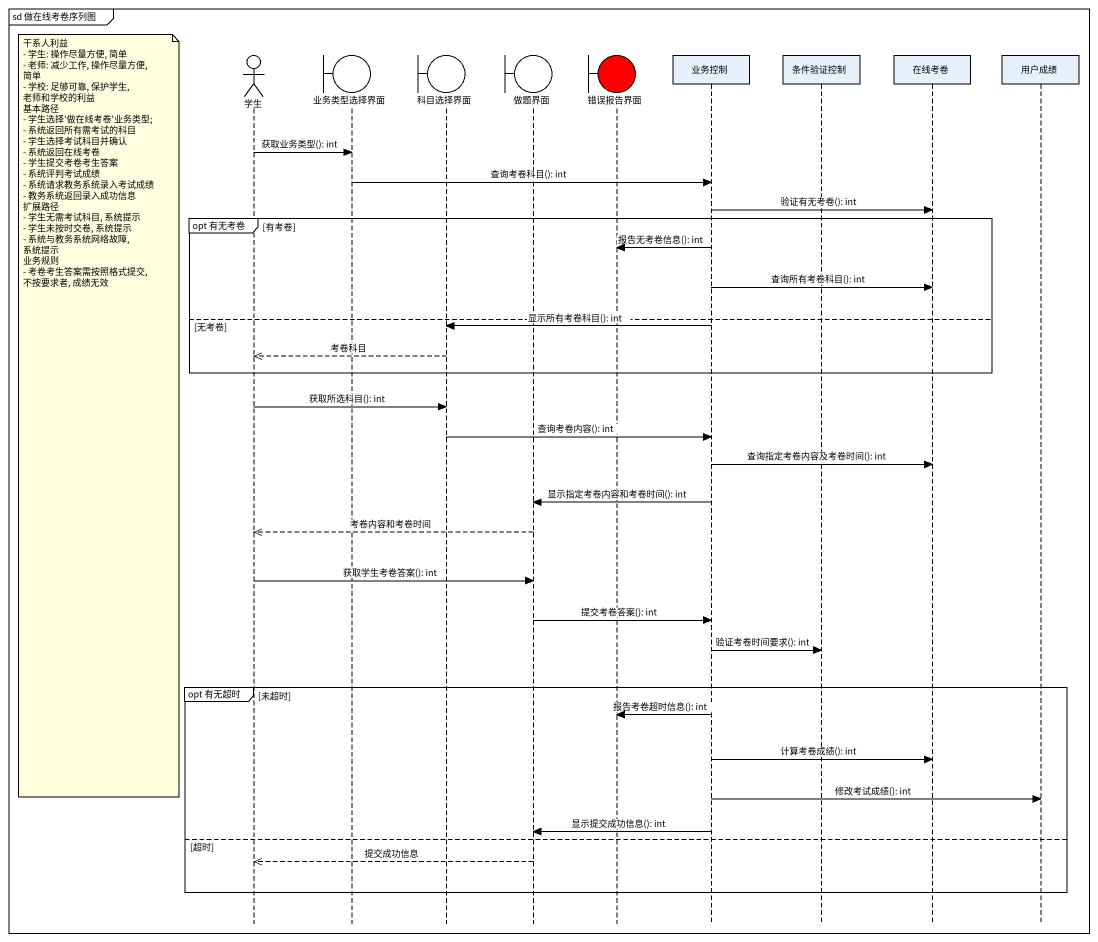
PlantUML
@startuml
mainframe sd 做在线考卷序列图
hide footbox
actor 学生
boundary 业务类型选择界面
boundary 科目选择界面
boundary 做题界面
boundary 错误报告界面 #FF0000
participant 业务控制
participant 条件验证控制
participant 在线考卷
participant 用户成绩

学生 -> 业务类型选择界面 : 获取业务类型(): int
业务类型选择界面 -> 业务控制 : 查询考卷科目(): int
业务控制 -> 在线考卷 : 验证有无考卷(): int
group opt 有无考卷 [有考卷]
  业务控制 -> 错误报告界面 : 报告无考卷信息(): int
  业务控制 -> 在线考卷 : 查询所有考卷科目(): int
else 无考卷
  业务控制 -> 科目选择界面 : 显示所有考卷科目(): int
  科目选择界面 -->> 学生 : 考卷科目
end
学生 -> 科目选择界面 : 获取所选科目(): int
note left of 学生
  干系人利益
  - 学生: 操作尽量方便, 简单
  - 老师: 减少工作, 操作尽量方便, 简单
  - 学校: 足够可靠, 保护学生, 老师和学校的利益
  基本路径
  - 学生选择'做在线考卷'业务类型;
  - 系统返回所有需考试的科目
  - 学生选择考试科目并确认
  - 系统返回在线考卷
  - 学生提交考卷考生答案
  - 系统评判考试成绩
  - 系统请求教务系统录入考试成绩
  - 教务系统返回录入成功信息
  扩展路径
  - 学生无需考试科目, 系统提示
  - 学生未按时交卷, 系统提示
  - 系统与教务系统网络故障, 系统提示
  业务规则
  - 考卷考生答案需按照格式提交, 不按要求者, 成绩无效
end note
科目选择界面 -> 业务控制 : 查询考卷内容(): int
业务控制 -> 在线考卷 : 查询指定考卷内容及考卷时间(): int
业务控制 -> 做题界面 : 显示指定考卷内容和考卷时间(): int
做题界面 -->> 学生 : 考卷内容和考卷时间
学生 -> 做题界面 : 获取学生考卷答案(): int
做题界面 -> 业务控制 : 提交考卷答案(): int
业务控制 -> 条件验证控制 : 验证考卷时间要求(): int
group opt 有无超时 [未超时]
  业务控制 -> 错误报告界面 : 报告考卷超时信息(): int
  业务控制 -> 在线考卷 : 计算考卷成绩(): int
  业务控制 -> 用户成绩 : 修改考试成绩(): int
  业务控制 -> 做题界面 : 显示提交成功信息(): int
else 超时
  做题界面 -->> 学生 : 提交成功信息
end
@enduml
